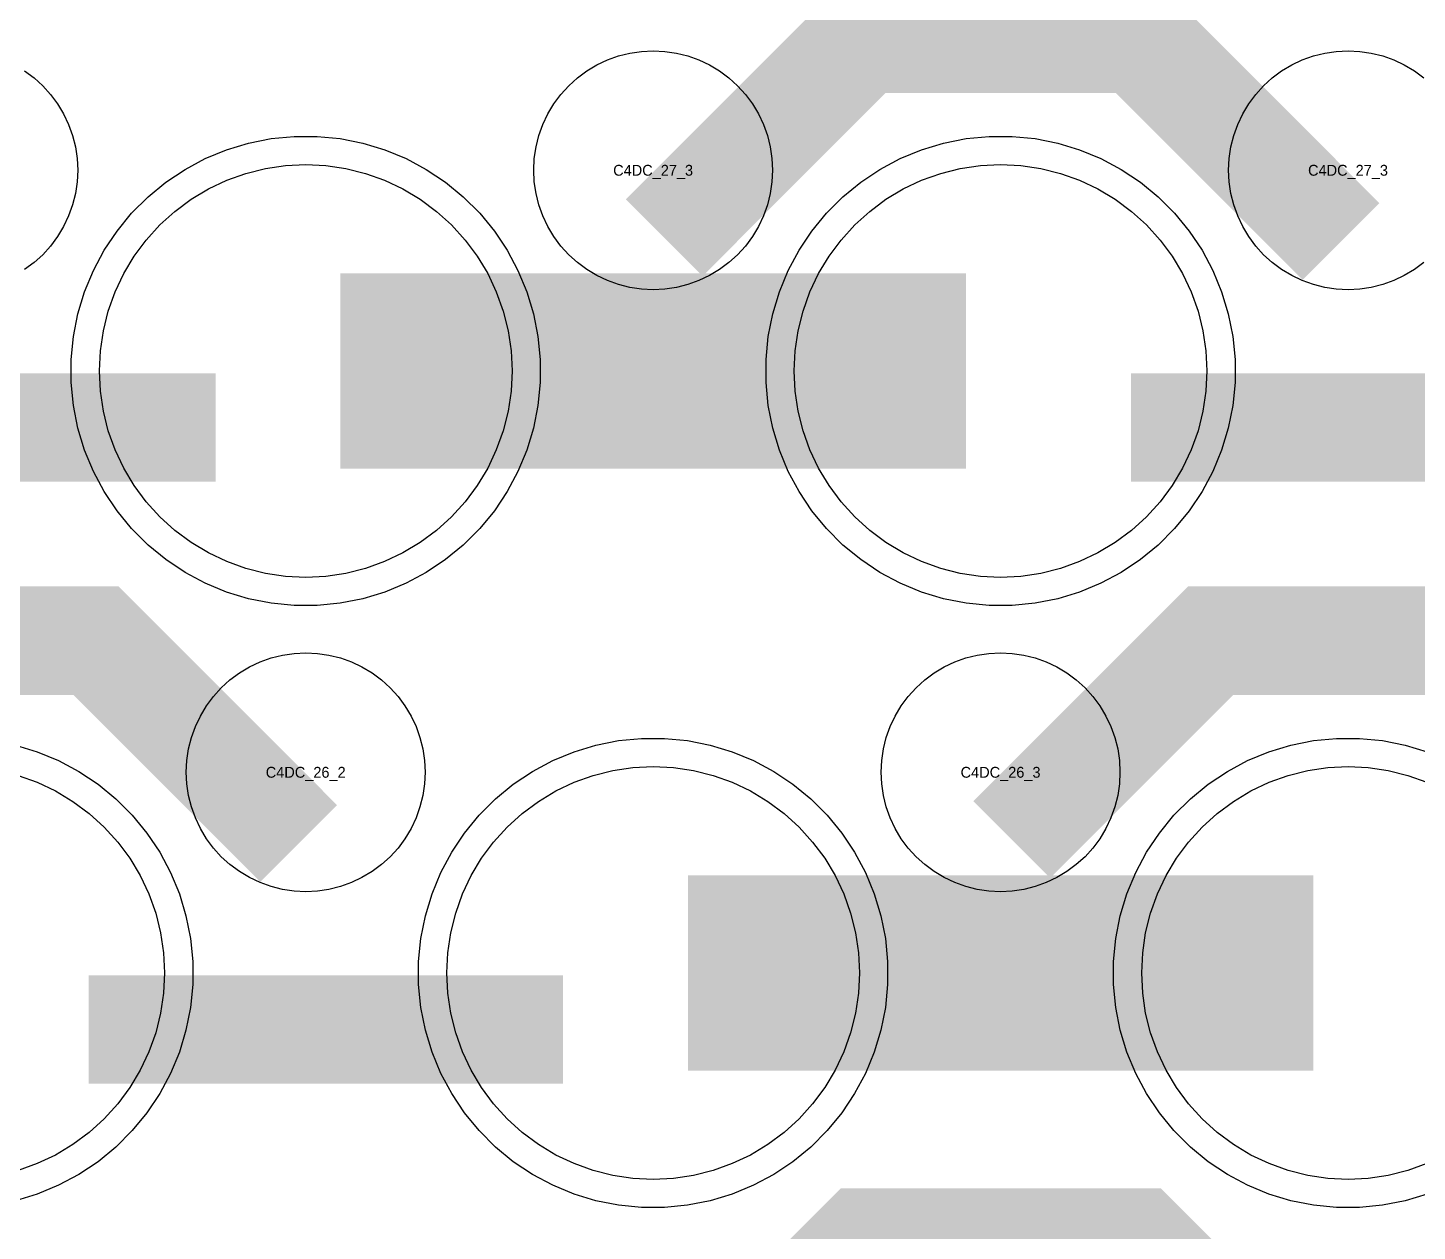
# Model space of a CAD drawing. Extents: x -11880 to 11880, y -14992 to 14992.
# Drawn here: x -11184 to -10864.1, y -11296.3 to -11019.4 of the extents above; entities that cross this region are included whole.
import ezdxf
from ezdxf.enums import TextEntityAlignment as Align

# ---------------------------------------------------------------- set-up
doc = ezdxf.new("R2010")
doc.units = 0
doc.header["$MEASUREMENT"] = 0
for name, color, linetype in [('GDS_775_DT_237', 138, 'CONTINUOUS'), ('RDL1_FS', 34, 'CONTINUOUS'), ('RDL_BS', 160, 'CONTINUOUS')]:
    doc.layers.add(name, color=color, linetype=linetype)

msp = doc.modelspace()

# ---------------------------------------------------------------- linework, layer by layer
at = {"layer": 'RDL1_FS'}
for points in [[(-11120, -11145.844), (-11124.657, -11145.615), (-11129.268, -11144.931), (-11133.791, -11143.799), (-11138.181, -11142.227), (-11142.395, -11140.235), (-11146.395, -11137.837), (-11150.14, -11135.059), (-11153.594, -11131.929), (-11156.724, -11128.475), (-11159.502, -11124.73), (-11161.9, -11120.73), (-11163.892, -11116.516), (-11165.464, -11112.126), (-11166.596, -11107.603), (-11167.28, -11102.992), (-11167.509, -11098.335), (-11167.28, -11093.678), (-11166.596, -11089.067), (-11165.464, -11084.544), (-11163.892, -11080.154), (-11161.9, -11075.94), (-11159.502, -11071.94), (-11156.724, -11068.195), (-11153.594, -11064.741), (-11150.14, -11061.611), (-11146.395, -11058.833), (-11142.395, -11056.435), (-11138.181, -11054.443), (-11133.791, -11052.871), (-11129.268, -11051.739), (-11124.657, -11051.055), (-11120, -11050.826), (-11115.343, -11051.055), (-11110.732, -11051.739), (-11106.209, -11052.871), (-11101.819, -11054.443), (-11097.605, -11056.435), (-11093.605, -11058.833), (-11089.86, -11061.611), (-11086.406, -11064.741), (-11083.276, -11068.195), (-11080.498, -11071.94), (-11078.1, -11075.94), (-11076.108, -11080.154), (-11074.536, -11084.544), (-11073.404, -11089.067), (-11072.72, -11093.678), (-11072.491, -11098.335), (-11072.72, -11102.992), (-11073.404, -11107.603), (-11074.536, -11112.126), (-11076.108, -11116.516), (-11078.1, -11120.73), (-11080.498, -11124.73), (-11083.276, -11128.475), (-11086.406, -11131.929), (-11089.86, -11135.059), (-11093.605, -11137.837), (-11097.605, -11140.235), (-11101.819, -11142.227), (-11106.209, -11143.799), (-11110.732, -11144.931), (-11115.343, -11145.615)], [(-10960, -11145.844), (-10964.657, -11145.615), (-10969.268, -11144.931), (-10973.791, -11143.799), (-10978.181, -11142.227), (-10982.395, -11140.235), (-10986.395, -11137.837), (-10990.14, -11135.059), (-10993.594, -11131.929), (-10996.724, -11128.475), (-10999.502, -11124.73), (-11001.9, -11120.73), (-11003.892, -11116.516), (-11005.464, -11112.126), (-11006.596, -11107.603), (-11007.28, -11102.992), (-11007.509, -11098.335), (-11007.28, -11093.678), (-11006.596, -11089.067), (-11005.464, -11084.544), (-11003.892, -11080.154), (-11001.9, -11075.94), (-10999.502, -11071.94), (-10996.724, -11068.195), (-10993.594, -11064.741), (-10990.14, -11061.611), (-10986.395, -11058.833), (-10982.395, -11056.435), (-10978.181, -11054.443), (-10973.791, -11052.871), (-10969.268, -11051.739), (-10964.657, -11051.055), (-10960, -11050.826), (-10955.343, -11051.055), (-10950.732, -11051.739), (-10946.209, -11052.871), (-10941.819, -11054.443), (-10937.605, -11056.435), (-10933.605, -11058.833), (-10929.86, -11061.611), (-10926.406, -11064.741), (-10923.276, -11068.195), (-10920.498, -11071.94), (-10918.1, -11075.94), (-10916.108, -11080.154), (-10914.536, -11084.544), (-10913.404, -11089.067), (-10912.72, -11093.678), (-10912.491, -11098.335), (-10912.72, -11102.992), (-10913.404, -11107.603), (-10914.536, -11112.126), (-10916.108, -11116.516), (-10918.1, -11120.73), (-10920.498, -11124.73), (-10923.276, -11128.475), (-10926.406, -11131.929), (-10929.86, -11135.059), (-10933.605, -11137.837), (-10937.605, -11140.235), (-10941.819, -11142.227), (-10946.209, -11143.799), (-10950.732, -11144.931), (-10955.343, -11145.615)], [(-11040, -11284.409), (-11044.657, -11284.18), (-11049.268, -11283.496), (-11053.791, -11282.364), (-11058.181, -11280.792), (-11062.395, -11278.8), (-11066.395, -11276.402), (-11070.14, -11273.624), (-11073.594, -11270.494), (-11076.724, -11267.04), (-11079.502, -11263.295), (-11081.9, -11259.295), (-11083.892, -11255.081), (-11085.464, -11250.691), (-11086.596, -11246.168), (-11087.28, -11241.557), (-11087.509, -11236.9), (-11087.28, -11232.243), (-11086.596, -11227.632), (-11085.464, -11223.109), (-11083.892, -11218.719), (-11081.9, -11214.505), (-11079.502, -11210.505), (-11076.724, -11206.76), (-11073.594, -11203.306), (-11070.14, -11200.176), (-11066.395, -11197.398), (-11062.395, -11195), (-11058.181, -11193.008), (-11053.791, -11191.436), (-11049.268, -11190.304), (-11044.657, -11189.62), (-11040, -11189.391), (-11035.343, -11189.62), (-11030.732, -11190.304), (-11026.209, -11191.436), (-11021.819, -11193.008), (-11017.605, -11195), (-11013.605, -11197.398), (-11009.86, -11200.176), (-11006.406, -11203.306), (-11003.276, -11206.76), (-11000.498, -11210.505), (-10998.1, -11214.505), (-10996.108, -11218.719), (-10994.536, -11223.109), (-10993.404, -11227.632), (-10992.72, -11232.243), (-10992.491, -11236.9), (-10992.72, -11241.557), (-10993.404, -11246.168), (-10994.536, -11250.691), (-10996.108, -11255.081), (-10998.1, -11259.295), (-11000.498, -11263.295), (-11003.276, -11267.04), (-11006.406, -11270.494), (-11009.86, -11273.624), (-11013.605, -11276.402), (-11017.605, -11278.8), (-11021.819, -11280.792), (-11026.209, -11282.364), (-11030.732, -11283.496), (-11035.343, -11284.18)]]:
    msp.add_lwpolyline(points, close=True, dxfattribs=at)
for points in [[(-11111.998, -11098.335, 45, 45, 0), (-11039.998, -11098.335, 45, 45, 0)], [(-11039.998, -11098.335, 45, 45, 0), (-10967.998, -11098.335, 45, 45, 0)], [(-11031.998, -11236.9, 45, 45, 0), (-10959.998, -11236.9, 45, 45, 0)], [(-10959.998, -11236.9, 45, 45, 0), (-10887.998, -11236.9, 45, 45, 0)]]:
    msp.add_lwpolyline(points, format="xyseb", dxfattribs=at)
for points in [[(-10861.819, -11280.792), (-10866.209, -11282.364), (-10870.732, -11283.496), (-10875.343, -11284.18), (-10880, -11284.409), (-10884.657, -11284.18), (-10889.268, -11283.496), (-10893.791, -11282.364), (-10898.181, -11280.792), (-10902.395, -11278.8), (-10906.395, -11276.402), (-10910.14, -11273.624), (-10913.594, -11270.494), (-10916.724, -11267.04), (-10919.502, -11263.295), (-10921.9, -11259.295), (-10923.892, -11255.081), (-10925.464, -11250.691), (-10926.596, -11246.168), (-10927.28, -11241.557), (-10927.509, -11236.9), (-10927.28, -11232.243), (-10926.596, -11227.632), (-10925.464, -11223.109), (-10923.892, -11218.719), (-10921.9, -11214.505), (-10919.502, -11210.505), (-10916.724, -11206.76), (-10913.594, -11203.306), (-10910.14, -11200.176), (-10906.395, -11197.398), (-10902.395, -11195), (-10898.181, -11193.008), (-10893.791, -11191.436), (-10889.268, -11190.304), (-10884.657, -11189.62), (-10880, -11189.391), (-10875.343, -11189.62), (-10870.732, -11190.304), (-10866.209, -11191.436), (-10861.819, -11193.008)], [(-11186.209, -11191.436), (-11181.819, -11193.008), (-11177.605, -11195), (-11173.605, -11197.398), (-11169.86, -11200.176), (-11166.406, -11203.306), (-11163.276, -11206.76), (-11160.498, -11210.505), (-11158.1, -11214.505), (-11156.108, -11218.719), (-11154.536, -11223.109), (-11153.404, -11227.632), (-11152.72, -11232.243), (-11152.491, -11236.9), (-11152.72, -11241.557), (-11153.404, -11246.168), (-11154.536, -11250.691), (-11156.108, -11255.081), (-11158.1, -11259.295), (-11160.498, -11263.295), (-11163.276, -11267.04), (-11166.406, -11270.494), (-11169.86, -11273.624), (-11173.605, -11276.402), (-11177.605, -11278.8), (-11181.819, -11280.792), (-11186.209, -11282.364)]]:
    msp.add_lwpolyline(points, dxfattribs=at)
at = {"layer": 'RDL_BS'}
for points in [[(-11037.438, -11067.649, 25, 25, 0), (-10991.623, -11021.834, 25, 25, 0), (-10958.07, -11021.834, 25, 25, 0)], [(-10881.599, -11068.548, 25, 25, 0), (-10928.313, -11021.834, 25, 25, 0), (-10958.071, -11021.834, 25, 25, 0)], [(-11249.984, -11111.348, 25, 25, 0), (-11140.719, -11111.348, 25, 25, 0)], [(-10929.984, -11111.348, 25, 25, 0), (-10820.719, -11111.348, 25, 25, 0)], [(-11121.599, -11207.113, 25, 25, 0), (-11168.313, -11160.399, 25, 25, 0), (-11198.071, -11160.399, 25, 25, 0)], [(-10957.438, -11206.214, 25, 25, 0), (-10911.623, -11160.399, 25, 25, 0), (-10878.07, -11160.399, 25, 25, 0)], [(-10801.599, -11207.113, 25, 25, 0), (-10848.313, -11160.399, 25, 25, 0), (-10878.071, -11160.399, 25, 25, 0)], [(-11169.984, -11249.913, 25, 25, 0), (-11060.719, -11249.913, 25, 25, 0)], [(-11037.438, -11344.774, 25, 25, 0), (-10991.623, -11298.959, 25, 25, 0), (-10958.07, -11298.959, 25, 25, 0)], [(-10881.599, -11345.673, 25, 25, 0), (-10928.313, -11298.959, 25, 25, 0), (-10958.071, -11298.959, 25, 25, 0)]]:
    msp.add_lwpolyline(points, format="xyseb", dxfattribs=at)
for points in [[(-11040, -11079.641), (-11042.693, -11079.509), (-11045.365, -11079.113), (-11047.984, -11078.456), (-11050.519, -11077.549), (-11052.956, -11076.397), (-11055.28, -11075.004), (-11057.443, -11073.401), (-11059.442, -11071.589), (-11061.254, -11069.59), (-11062.857, -11067.427), (-11064.25, -11065.103), (-11065.402, -11062.666), (-11066.309, -11060.131), (-11066.966, -11057.512), (-11067.362, -11054.84), (-11067.494, -11052.147), (-11067.362, -11049.454), (-11066.966, -11046.782), (-11066.309, -11044.163), (-11065.402, -11041.628), (-11064.25, -11039.191), (-11062.857, -11036.867), (-11061.254, -11034.704), (-11059.442, -11032.705), (-11057.443, -11030.893), (-11055.28, -11029.29), (-11052.956, -11027.897), (-11050.519, -11026.745), (-11047.984, -11025.838), (-11045.365, -11025.181), (-11042.693, -11024.785), (-11040, -11024.653), (-11037.307, -11024.785), (-11034.635, -11025.181), (-11032.016, -11025.838), (-11029.481, -11026.745), (-11027.044, -11027.897), (-11024.72, -11029.29), (-11022.557, -11030.893), (-11020.558, -11032.705), (-11018.746, -11034.704), (-11017.143, -11036.867), (-11015.75, -11039.191), (-11014.598, -11041.628), (-11013.691, -11044.163), (-11013.034, -11046.782), (-11012.638, -11049.454), (-11012.506, -11052.147), (-11012.638, -11054.84), (-11013.034, -11057.512), (-11013.691, -11060.131), (-11014.598, -11062.666), (-11015.75, -11065.103), (-11017.143, -11067.427), (-11018.746, -11069.59), (-11020.558, -11071.589), (-11022.557, -11073.401), (-11024.72, -11075.004), (-11027.044, -11076.397), (-11029.481, -11077.549), (-11032.016, -11078.456), (-11034.635, -11079.113), (-11037.307, -11079.509)], [(-11122.644, -11152.335), (-11127.938, -11151.818), (-11133.165, -11150.772), (-11138.205, -11149.241), (-11143.115, -11147.21), (-11147.777, -11144.718), (-11152.191, -11141.771), (-11156.292, -11138.409), (-11160.074, -11134.627), (-11163.436, -11130.526), (-11166.383, -11126.112), (-11168.875, -11121.45), (-11170.906, -11116.54), (-11172.437, -11111.5), (-11173.483, -11106.273), (-11174, -11100.979), (-11174, -11095.691), (-11173.483, -11090.397), (-11172.437, -11085.17), (-11170.906, -11080.13), (-11168.875, -11075.22), (-11166.383, -11070.558), (-11163.436, -11066.144), (-11160.074, -11062.043), (-11156.292, -11058.261), (-11152.191, -11054.899), (-11147.777, -11051.952), (-11143.115, -11049.46), (-11138.205, -11047.429), (-11133.165, -11045.898), (-11127.938, -11044.852), (-11122.644, -11044.335), (-11117.356, -11044.335), (-11112.062, -11044.852), (-11106.835, -11045.898), (-11101.795, -11047.429), (-11096.885, -11049.46), (-11092.223, -11051.952), (-11087.809, -11054.899), (-11083.708, -11058.261), (-11079.926, -11062.043), (-11076.564, -11066.144), (-11073.617, -11070.558), (-11071.125, -11075.22), (-11069.094, -11080.13), (-11067.563, -11085.17), (-11066.517, -11090.397), (-11066, -11095.691), (-11066, -11100.979), (-11066.517, -11106.273), (-11067.563, -11111.5), (-11069.094, -11116.54), (-11071.125, -11121.45), (-11073.617, -11126.112), (-11076.564, -11130.526), (-11079.926, -11134.627), (-11083.708, -11138.409), (-11087.809, -11141.771), (-11092.223, -11144.718), (-11096.885, -11147.21), (-11101.795, -11149.241), (-11106.835, -11150.772), (-11112.062, -11151.818), (-11117.356, -11152.335)], [(-10962.644, -11152.335), (-10967.938, -11151.818), (-10973.165, -11150.772), (-10978.205, -11149.241), (-10983.115, -11147.21), (-10987.777, -11144.718), (-10992.191, -11141.771), (-10996.292, -11138.409), (-11000.074, -11134.627), (-11003.436, -11130.526), (-11006.383, -11126.112), (-11008.875, -11121.45), (-11010.906, -11116.54), (-11012.437, -11111.5), (-11013.483, -11106.273), (-11014, -11100.979), (-11014, -11095.691), (-11013.483, -11090.397), (-11012.437, -11085.17), (-11010.906, -11080.13), (-11008.875, -11075.22), (-11006.383, -11070.558), (-11003.436, -11066.144), (-11000.074, -11062.043), (-10996.292, -11058.261), (-10992.191, -11054.899), (-10987.777, -11051.952), (-10983.115, -11049.46), (-10978.205, -11047.429), (-10973.165, -11045.898), (-10967.938, -11044.852), (-10962.644, -11044.335), (-10957.356, -11044.335), (-10952.062, -11044.852), (-10946.835, -11045.898), (-10941.795, -11047.429), (-10936.885, -11049.46), (-10932.223, -11051.952), (-10927.809, -11054.899), (-10923.708, -11058.261), (-10919.926, -11062.043), (-10916.564, -11066.144), (-10913.617, -11070.558), (-10911.125, -11075.22), (-10909.094, -11080.13), (-10907.563, -11085.17), (-10906.517, -11090.397), (-10906, -11095.691), (-10906, -11100.979), (-10906.517, -11106.273), (-10907.563, -11111.5), (-10909.094, -11116.54), (-10911.125, -11121.45), (-10913.617, -11126.112), (-10916.564, -11130.526), (-10919.926, -11134.627), (-10923.708, -11138.409), (-10927.809, -11141.771), (-10932.223, -11144.718), (-10936.885, -11147.21), (-10941.795, -11149.241), (-10946.835, -11150.772), (-10952.062, -11151.818), (-10957.356, -11152.335)], [(-11120, -11218.206), (-11122.693, -11218.074), (-11125.365, -11217.678), (-11127.984, -11217.021), (-11130.519, -11216.114), (-11132.956, -11214.962), (-11135.28, -11213.569), (-11137.443, -11211.966), (-11139.442, -11210.154), (-11141.254, -11208.155), (-11142.857, -11205.992), (-11144.25, -11203.668), (-11145.402, -11201.231), (-11146.309, -11198.696), (-11146.966, -11196.077), (-11147.362, -11193.405), (-11147.494, -11190.712), (-11147.362, -11188.019), (-11146.966, -11185.347), (-11146.309, -11182.728), (-11145.402, -11180.193), (-11144.25, -11177.756), (-11142.857, -11175.432), (-11141.254, -11173.269), (-11139.442, -11171.27), (-11137.443, -11169.458), (-11135.28, -11167.855), (-11132.956, -11166.462), (-11130.519, -11165.31), (-11127.984, -11164.403), (-11125.365, -11163.746), (-11122.693, -11163.35), (-11120, -11163.218), (-11117.307, -11163.35), (-11114.635, -11163.746), (-11112.016, -11164.403), (-11109.481, -11165.31), (-11107.044, -11166.462), (-11104.72, -11167.855), (-11102.557, -11169.458), (-11100.558, -11171.27), (-11098.746, -11173.269), (-11097.143, -11175.432), (-11095.75, -11177.756), (-11094.598, -11180.193), (-11093.691, -11182.728), (-11093.034, -11185.347), (-11092.638, -11188.019), (-11092.506, -11190.712), (-11092.638, -11193.405), (-11093.034, -11196.077), (-11093.691, -11198.696), (-11094.598, -11201.231), (-11095.75, -11203.668), (-11097.143, -11205.992), (-11098.746, -11208.155), (-11100.558, -11210.154), (-11102.557, -11211.966), (-11104.72, -11213.569), (-11107.044, -11214.962), (-11109.481, -11216.114), (-11112.016, -11217.021), (-11114.635, -11217.678), (-11117.307, -11218.074)], [(-10960, -11218.206), (-10962.693, -11218.074), (-10965.365, -11217.678), (-10967.984, -11217.021), (-10970.519, -11216.114), (-10972.956, -11214.962), (-10975.28, -11213.569), (-10977.443, -11211.966), (-10979.442, -11210.154), (-10981.254, -11208.155), (-10982.857, -11205.992), (-10984.25, -11203.668), (-10985.402, -11201.231), (-10986.309, -11198.696), (-10986.966, -11196.077), (-10987.362, -11193.405), (-10987.494, -11190.712), (-10987.362, -11188.019), (-10986.966, -11185.347), (-10986.309, -11182.728), (-10985.402, -11180.193), (-10984.25, -11177.756), (-10982.857, -11175.432), (-10981.254, -11173.269), (-10979.442, -11171.27), (-10977.443, -11169.458), (-10975.28, -11167.855), (-10972.956, -11166.462), (-10970.519, -11165.31), (-10967.984, -11164.403), (-10965.365, -11163.746), (-10962.693, -11163.35), (-10960, -11163.218), (-10957.307, -11163.35), (-10954.635, -11163.746), (-10952.016, -11164.403), (-10949.481, -11165.31), (-10947.044, -11166.462), (-10944.72, -11167.855), (-10942.557, -11169.458), (-10940.558, -11171.27), (-10938.746, -11173.269), (-10937.143, -11175.432), (-10935.75, -11177.756), (-10934.598, -11180.193), (-10933.691, -11182.728), (-10933.034, -11185.347), (-10932.638, -11188.019), (-10932.506, -11190.712), (-10932.638, -11193.405), (-10933.034, -11196.077), (-10933.691, -11198.696), (-10934.598, -11201.231), (-10935.75, -11203.668), (-10937.143, -11205.992), (-10938.746, -11208.155), (-10940.558, -11210.154), (-10942.557, -11211.966), (-10944.72, -11213.569), (-10947.044, -11214.962), (-10949.481, -11216.114), (-10952.016, -11217.021), (-10954.635, -11217.678), (-10957.307, -11218.074)], [(-11042.644, -11290.9), (-11047.938, -11290.383), (-11053.165, -11289.337), (-11058.205, -11287.806), (-11063.115, -11285.775), (-11067.777, -11283.283), (-11072.191, -11280.336), (-11076.292, -11276.974), (-11080.074, -11273.192), (-11083.436, -11269.091), (-11086.383, -11264.677), (-11088.875, -11260.015), (-11090.906, -11255.105), (-11092.437, -11250.065), (-11093.483, -11244.838), (-11094, -11239.544), (-11094, -11234.256), (-11093.483, -11228.962), (-11092.437, -11223.735), (-11090.906, -11218.695), (-11088.875, -11213.785), (-11086.383, -11209.123), (-11083.436, -11204.709), (-11080.074, -11200.608), (-11076.292, -11196.826), (-11072.191, -11193.464), (-11067.777, -11190.517), (-11063.115, -11188.025), (-11058.205, -11185.994), (-11053.165, -11184.463), (-11047.938, -11183.417), (-11042.644, -11182.9), (-11037.356, -11182.9), (-11032.062, -11183.417), (-11026.835, -11184.463), (-11021.795, -11185.994), (-11016.885, -11188.025), (-11012.223, -11190.517), (-11007.809, -11193.464), (-11003.708, -11196.826), (-10999.926, -11200.608), (-10996.564, -11204.709), (-10993.617, -11209.123), (-10991.125, -11213.785), (-10989.094, -11218.695), (-10987.563, -11223.735), (-10986.517, -11228.962), (-10986, -11234.256), (-10986, -11239.544), (-10986.517, -11244.838), (-10987.563, -11250.065), (-10989.094, -11255.105), (-10991.125, -11260.015), (-10993.617, -11264.677), (-10996.564, -11269.091), (-10999.926, -11273.192), (-11003.708, -11276.974), (-11007.809, -11280.336), (-11012.223, -11283.283), (-11016.885, -11285.775), (-11021.795, -11287.806), (-11026.835, -11289.337), (-11032.062, -11290.383), (-11037.356, -11290.9)]]:
    msp.add_lwpolyline(points, close=True, dxfattribs=at)
for points in [[(-10862.557, -11073.401), (-10864.72, -11075.004), (-10867.044, -11076.397), (-10869.481, -11077.549), (-10872.016, -11078.456), (-10874.635, -11079.113), (-10877.307, -11079.509), (-10880, -11079.641), (-10882.693, -11079.509), (-10885.365, -11079.113), (-10887.984, -11078.456), (-10890.519, -11077.549), (-10892.956, -11076.397), (-10895.28, -11075.004), (-10897.443, -11073.401), (-10899.442, -11071.589), (-10901.254, -11069.59), (-10902.857, -11067.427), (-10904.25, -11065.103), (-10905.402, -11062.666), (-10906.309, -11060.131), (-10906.966, -11057.512), (-10907.362, -11054.84), (-10907.494, -11052.147), (-10907.362, -11049.454), (-10906.966, -11046.782), (-10906.309, -11044.163), (-10905.402, -11041.628), (-10904.25, -11039.191), (-10902.857, -11036.867), (-10901.254, -11034.704), (-10899.442, -11032.705), (-10897.443, -11030.893), (-10895.28, -11029.29), (-10892.956, -11027.897), (-10890.519, -11026.745), (-10887.984, -11025.838), (-10885.365, -11025.181), (-10882.693, -11024.785), (-10880, -11024.653), (-10877.307, -11024.785), (-10874.635, -11025.181), (-10872.016, -11025.838), (-10869.481, -11026.745), (-10867.044, -11027.897), (-10864.72, -11029.29), (-10862.557, -11030.893)], [(-11184.72, -11029.29), (-11182.557, -11030.893), (-11180.558, -11032.705), (-11178.746, -11034.704), (-11177.143, -11036.867), (-11175.75, -11039.191), (-11174.598, -11041.628), (-11173.691, -11044.163), (-11173.034, -11046.782), (-11172.638, -11049.454), (-11172.506, -11052.147), (-11172.638, -11054.84), (-11173.034, -11057.512), (-11173.691, -11060.131), (-11174.598, -11062.666), (-11175.75, -11065.103), (-11177.143, -11067.427), (-11178.746, -11069.59), (-11180.558, -11071.589), (-11182.557, -11073.401), (-11184.72, -11075.004)], [(-11186.835, -11184.463), (-11181.795, -11185.994), (-11176.885, -11188.025), (-11172.223, -11190.517), (-11167.809, -11193.464), (-11163.708, -11196.826), (-11159.926, -11200.608), (-11156.564, -11204.709), (-11153.617, -11209.123), (-11151.125, -11213.785), (-11149.094, -11218.695), (-11147.563, -11223.735), (-11146.517, -11228.962), (-11146, -11234.256), (-11146, -11239.544), (-11146.517, -11244.838), (-11147.563, -11250.065), (-11149.094, -11255.105), (-11151.125, -11260.015), (-11153.617, -11264.677), (-11156.564, -11269.091), (-11159.926, -11273.192), (-11163.708, -11276.974), (-11167.809, -11280.336), (-11172.223, -11283.283), (-11176.885, -11285.775), (-11181.795, -11287.806), (-11186.835, -11289.337)], [(-10861.795, -11287.806), (-10866.835, -11289.337), (-10872.062, -11290.383), (-10877.356, -11290.9), (-10882.644, -11290.9), (-10887.938, -11290.383), (-10893.165, -11289.337), (-10898.205, -11287.806), (-10903.115, -11285.775), (-10907.777, -11283.283), (-10912.191, -11280.336), (-10916.292, -11276.974), (-10920.074, -11273.192), (-10923.436, -11269.091), (-10926.383, -11264.677), (-10928.875, -11260.015), (-10930.906, -11255.105), (-10932.437, -11250.065), (-10933.483, -11244.838), (-10934, -11239.544), (-10934, -11234.256), (-10933.483, -11228.962), (-10932.437, -11223.735), (-10930.906, -11218.695), (-10928.875, -11213.785), (-10926.383, -11209.123), (-10923.436, -11204.709), (-10920.074, -11200.608), (-10916.292, -11196.826), (-10912.191, -11193.464), (-10907.777, -11190.517), (-10903.115, -11188.025), (-10898.205, -11185.994), (-10893.165, -11184.463), (-10887.938, -11183.417), (-10882.644, -11182.9), (-10877.356, -11182.9), (-10872.062, -11183.417), (-10866.835, -11184.463), (-10861.795, -11185.994)]]:
    msp.add_lwpolyline(points, dxfattribs=at)

# ---------------------------------------------------------------- texts
at = {"layer": 'GDS_775_DT_237'}
for s, p in [('C4DC_27_3', (-11040, -11052.147)), ('C4DC_27_3', (-11040, -11052.147)), ('C4DC_27_3', (-10880, -11052.147)), ('C4DC_27_3', (-10880, -11052.147)), ('C4DC_26_2', (-11120, -11190.712)), ('C4DC_26_2', (-11120, -11190.712)), ('C4DC_26_3', (-10960, -11190.712)), ('C4DC_26_3', (-10960, -11190.712))]:
    msp.add_text(s, height=2.5, dxfattribs=at).set_placement(p, align=Align.MIDDLE_CENTER)

doc.saveas('drawing.dxf')
